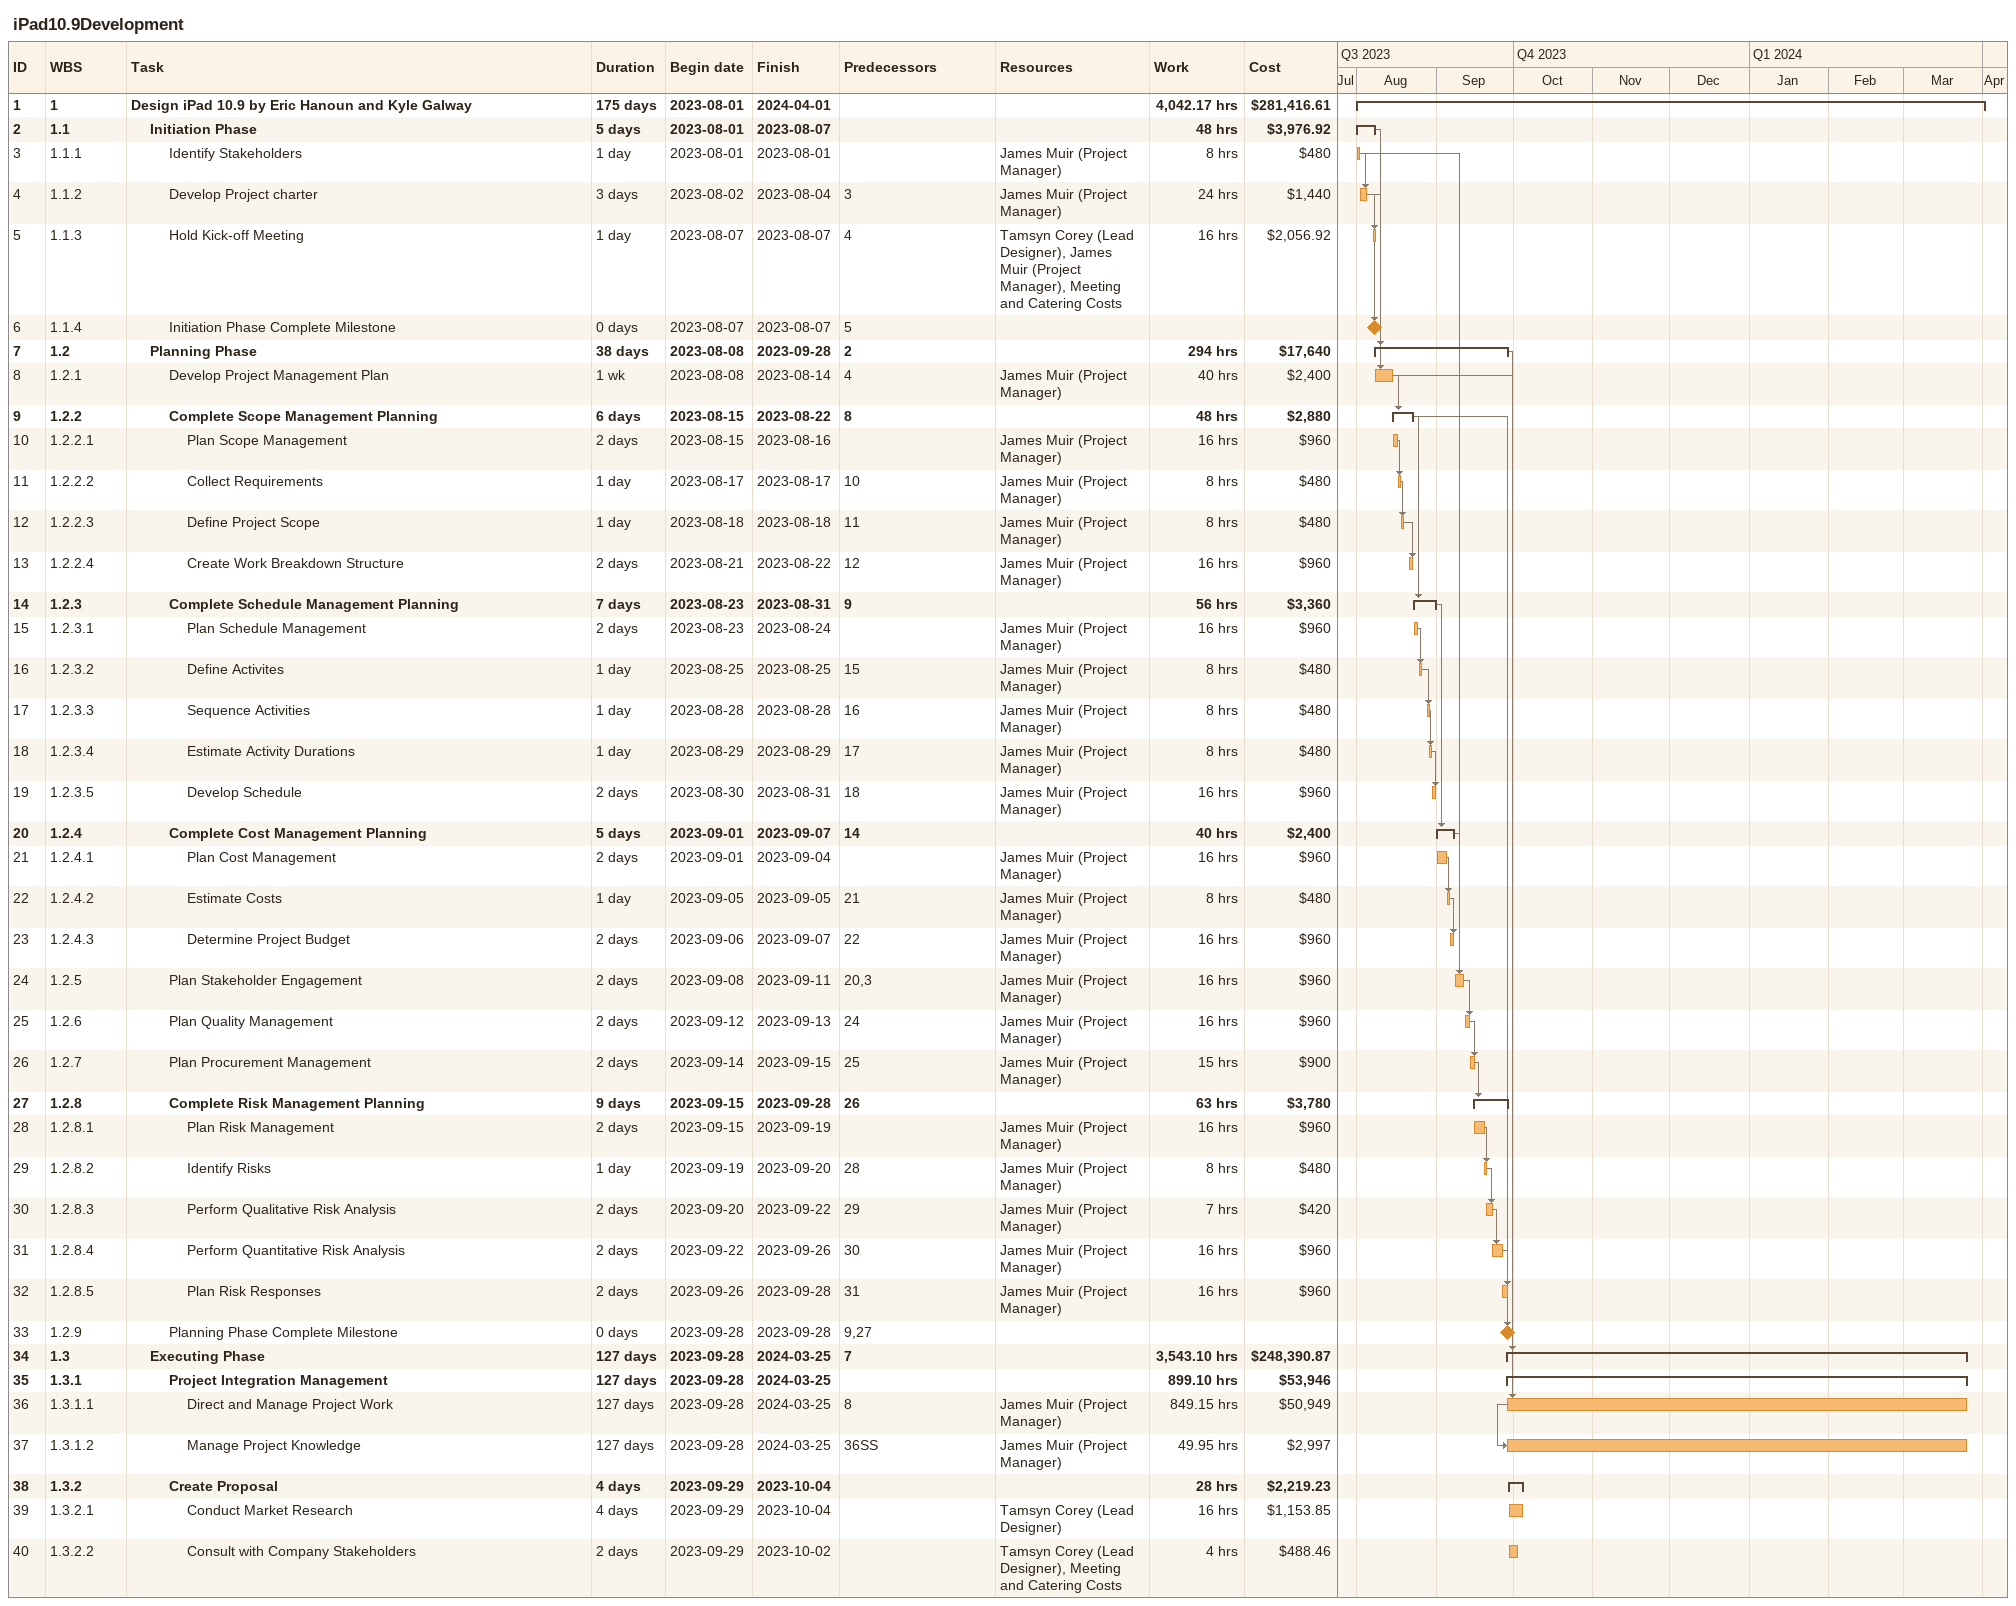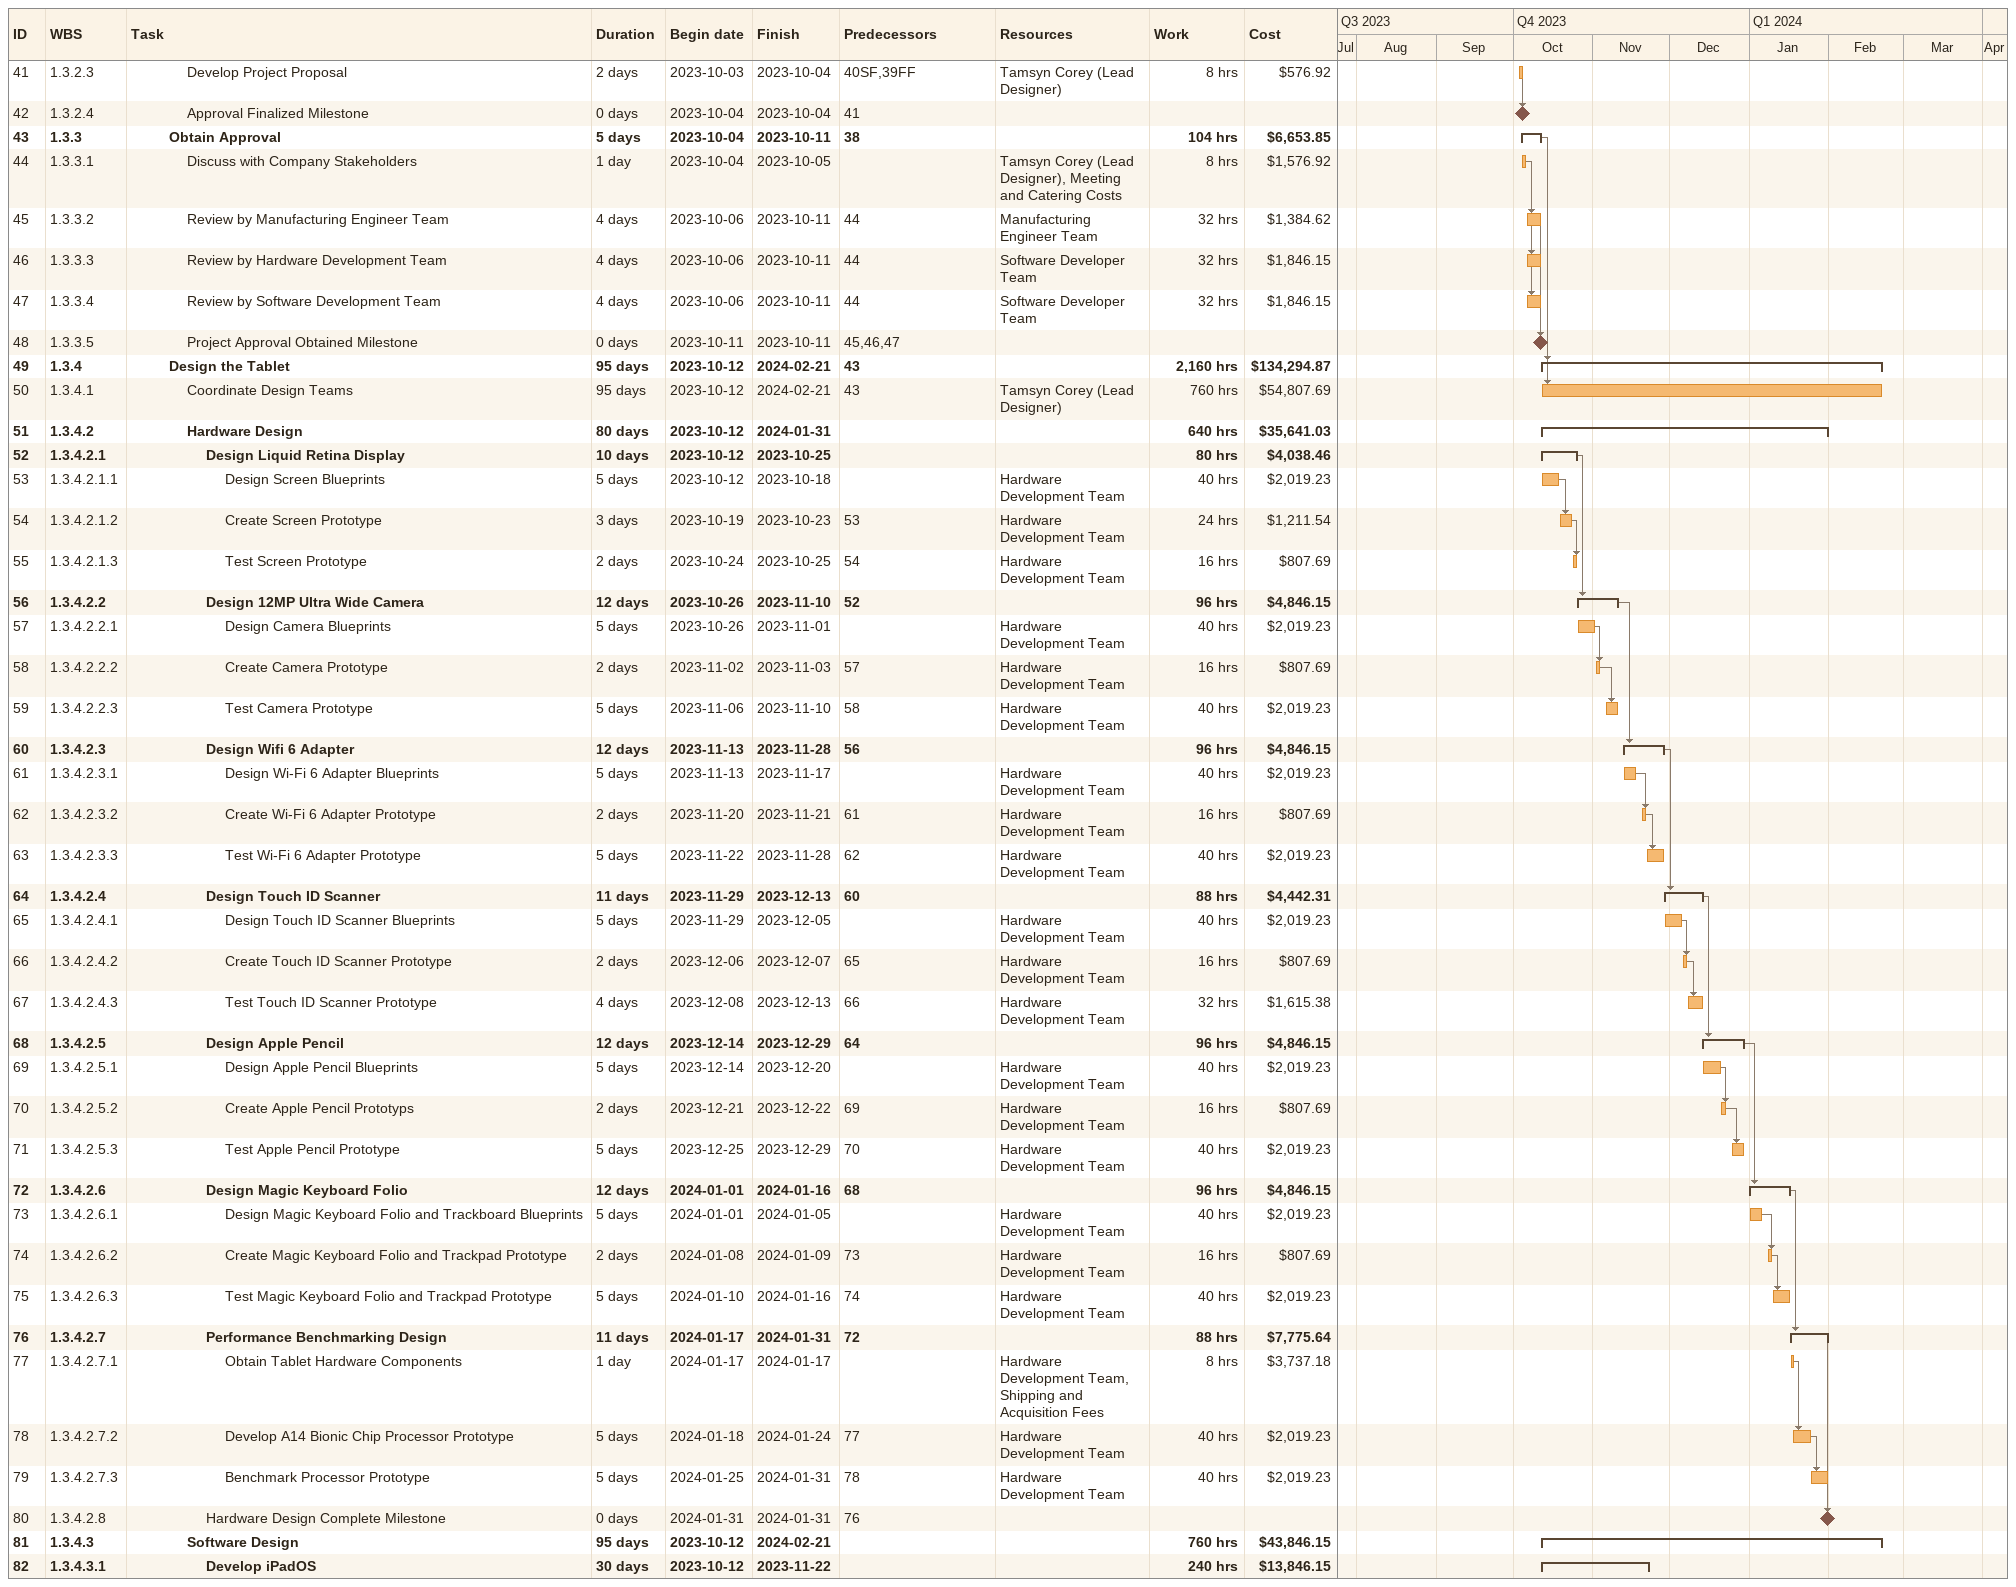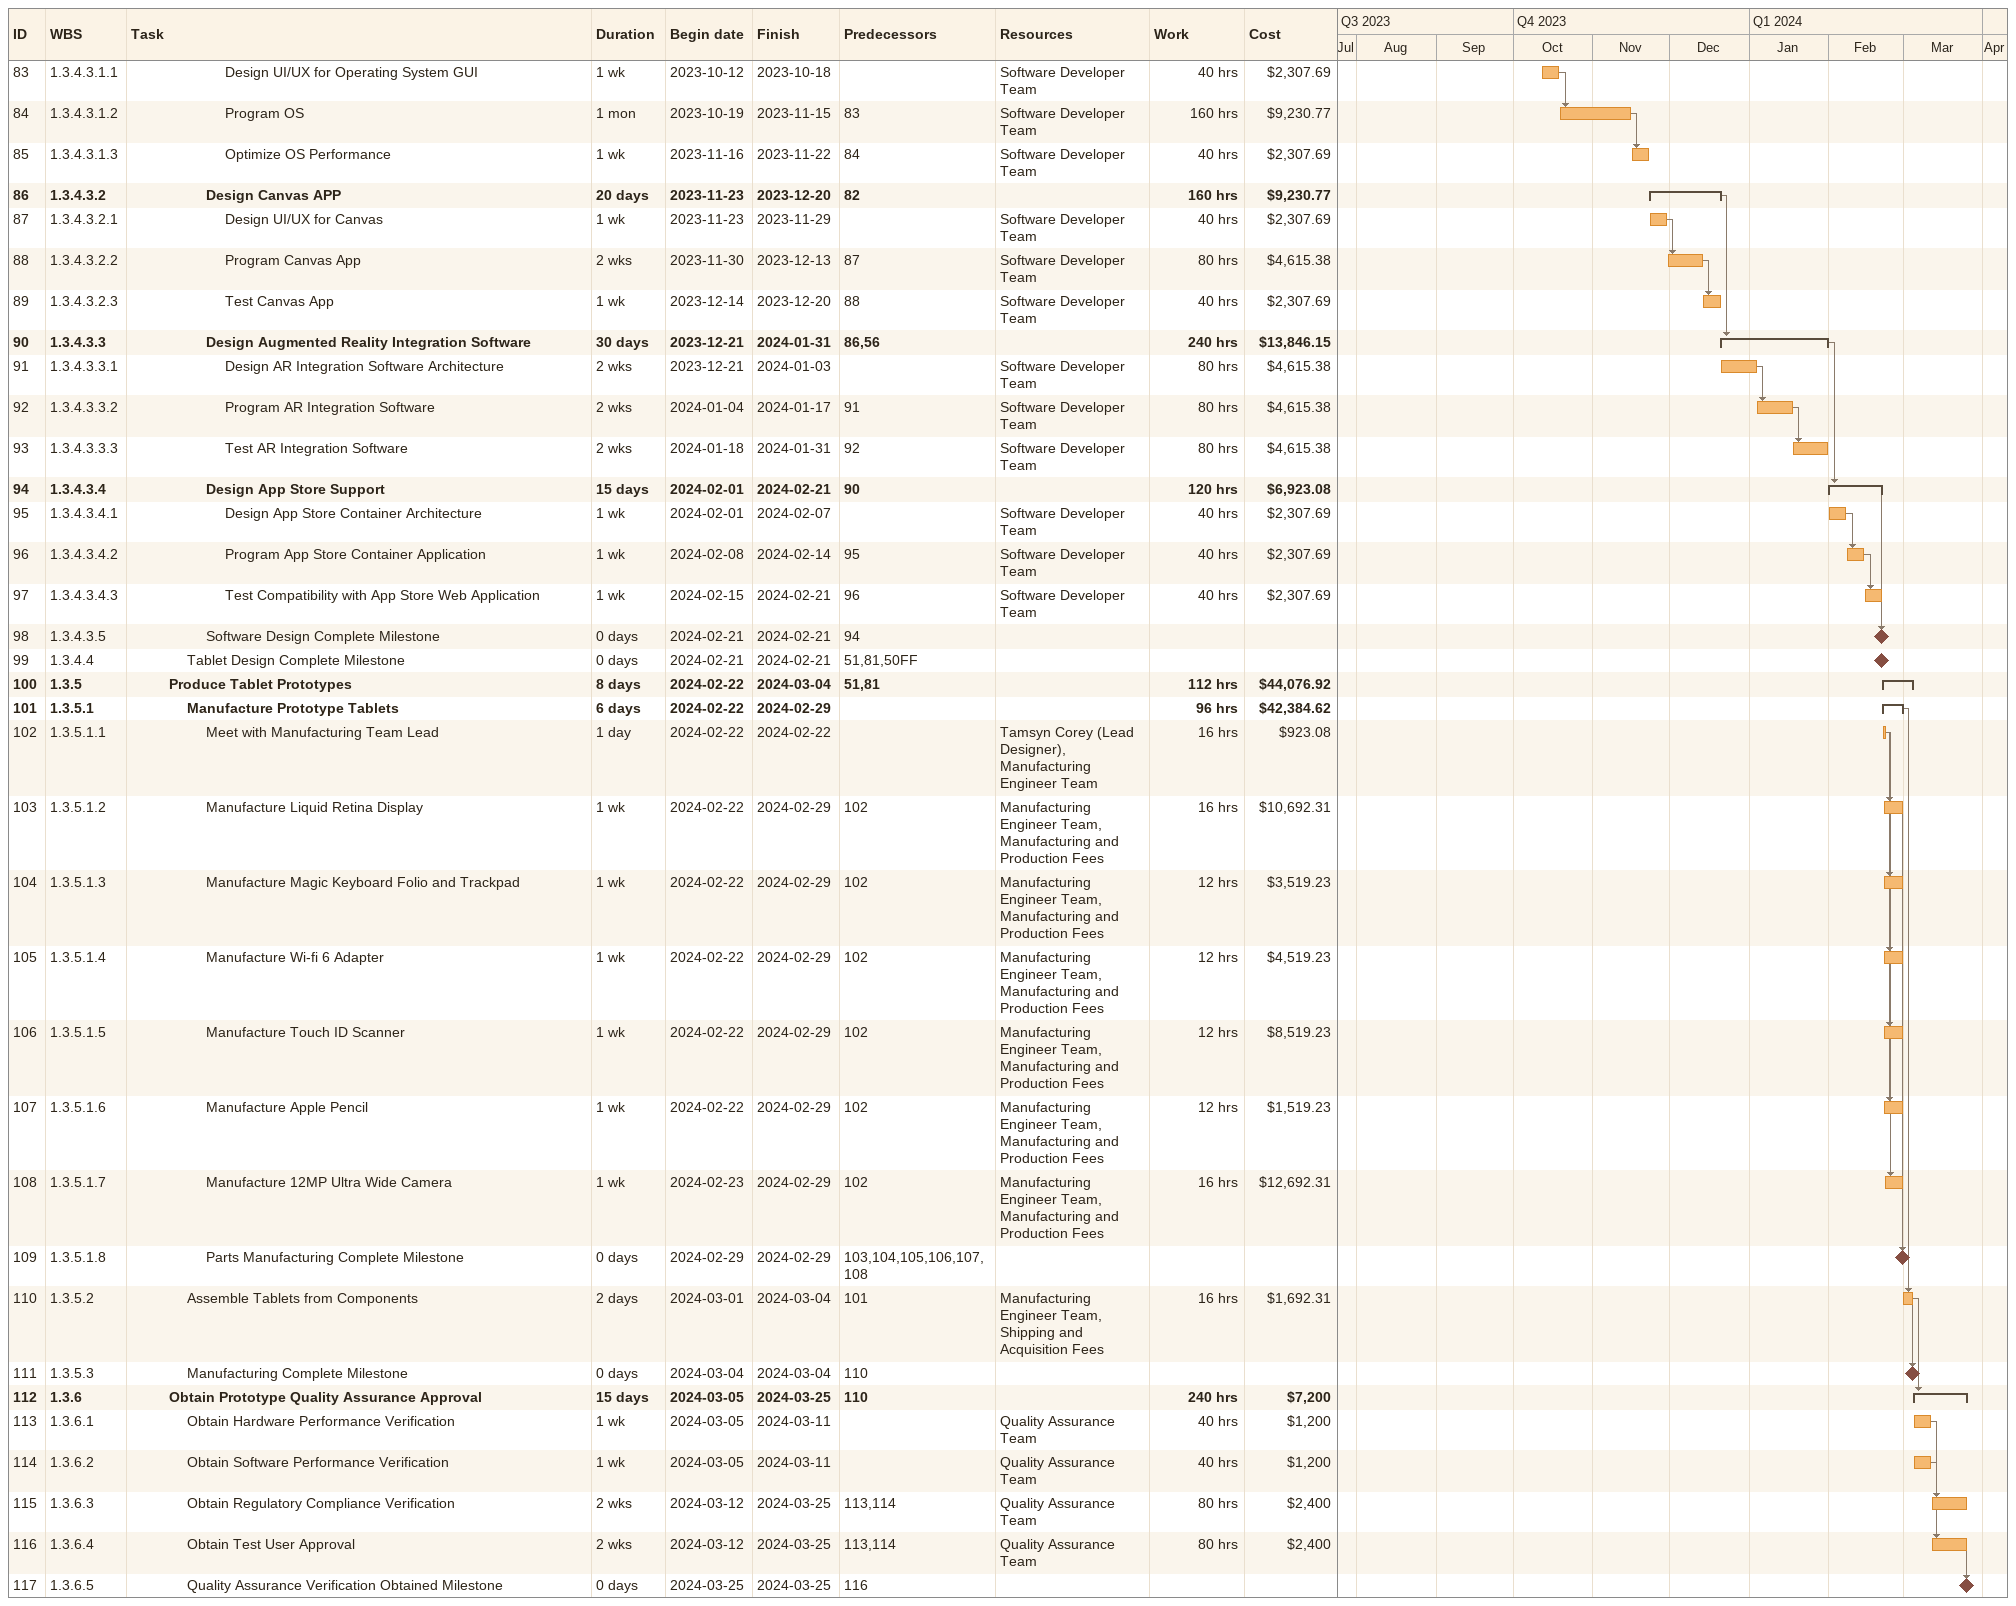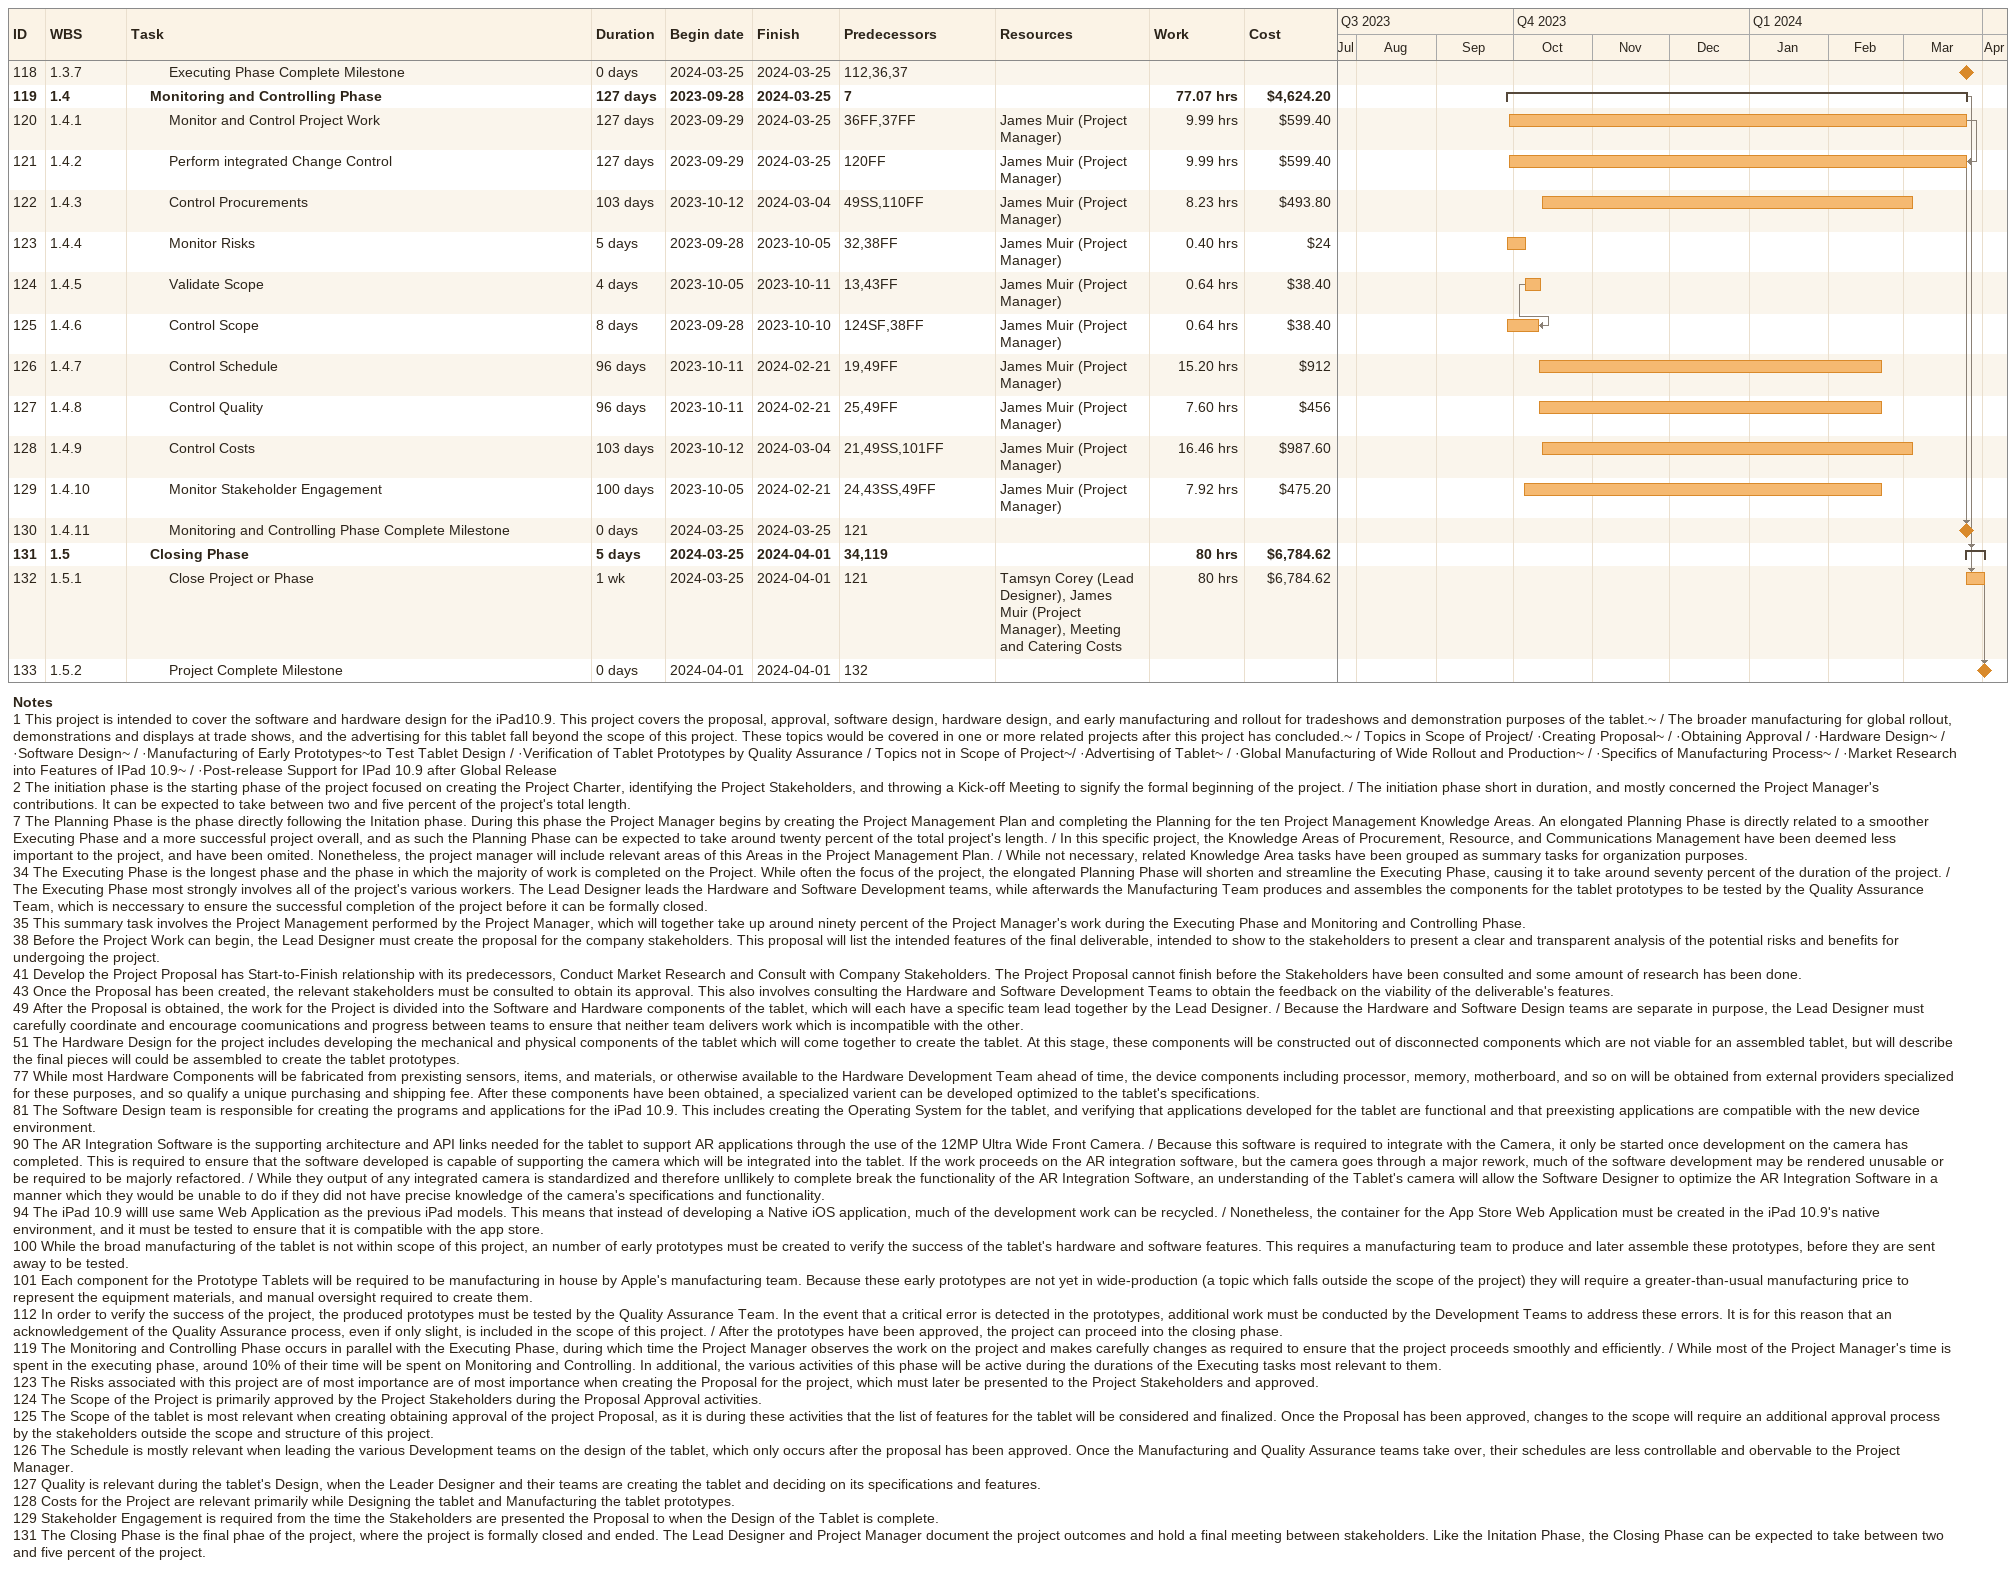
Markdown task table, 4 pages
iPad10.9Development

| ID | WBS | Task | Duration | Start | Finish | Predecessors | Resources | Work (h) | Cost ($) |
|---|---|---|---|---|---|---|---|---|---|
| 1 | 1 | **Design iPad 10.9 by Eric Hanoun and Kyle Galway** | 175d | 2023-08-01 | 2024-04-01 |  |  | 4042.17 | 281416.61 |
| 2 | 1.1 | **Initiation Phase** | 5d | 2023-08-01 | 2023-08-07 |  |  | 48 | 3976.92 |
| 3 | 1.1.1 | Identify Stakeholders | 1d | 2023-08-01 | 2023-08-01 |  | James Muir (Project Manager) | 8 | 480 |
| 4 | 1.1.2 | Develop Project charter | 3d | 2023-08-02 | 2023-08-04 | 3 | James Muir (Project Manager) | 24 | 1440 |
| 5 | 1.1.3 | Hold Kick-off Meeting | 1d | 2023-08-07 | 2023-08-07 | 4 | Tamsyn Corey (Lead Designer), James Muir (Project Manager), Meeting and Catering Costs | 16 | 2056.92 |
| 6 | 1.1.4 | Initiation Phase Complete Milestone | 0d | 2023-08-07 | 2023-08-07 | 5 |  |  |  |
| 7 | 1.2 | **Planning Phase** | 38d | 2023-08-08 | 2023-09-28 | 2 |  | 294 | 17640 |
| 8 | 1.2.1 | Develop Project Management Plan | 1w | 2023-08-08 | 2023-08-14 | 4 | James Muir (Project Manager) | 40 | 2400 |
| 9 | 1.2.2 | **Complete Scope Management Planning** | 6d | 2023-08-15 | 2023-08-22 | 8 |  | 48 | 2880 |
| 10 | 1.2.2.1 | Plan Scope Management | 2d | 2023-08-15 | 2023-08-16 |  | James Muir (Project Manager) | 16 | 960 |
| 11 | 1.2.2.2 | Collect Requirements | 1d | 2023-08-17 | 2023-08-17 | 10 | James Muir (Project Manager) | 8 | 480 |
| 12 | 1.2.2.3 | Define Project Scope | 1d | 2023-08-18 | 2023-08-18 | 11 | James Muir (Project Manager) | 8 | 480 |
| 13 | 1.2.2.4 | Create Work Breakdown Structure | 2d | 2023-08-21 | 2023-08-22 | 12 | James Muir (Project Manager) | 16 | 960 |
| 14 | 1.2.3 | **Complete Schedule Management Planning** | 7d | 2023-08-23 | 2023-08-31 | 9 |  | 56 | 3360 |
| 15 | 1.2.3.1 | Plan Schedule Management | 2d | 2023-08-23 | 2023-08-24 |  | James Muir (Project Manager) | 16 | 960 |
| 16 | 1.2.3.2 | Define Activites | 1d | 2023-08-25 | 2023-08-25 | 15 | James Muir (Project Manager) | 8 | 480 |
| 17 | 1.2.3.3 | Sequence Activities | 1d | 2023-08-28 | 2023-08-28 | 16 | James Muir (Project Manager) | 8 | 480 |
| 18 | 1.2.3.4 | Estimate Activity Durations | 1d | 2023-08-29 | 2023-08-29 | 17 | James Muir (Project Manager) | 8 | 480 |
| 19 | 1.2.3.5 | Develop Schedule | 2d | 2023-08-30 | 2023-08-31 | 18 | James Muir (Project Manager) | 16 | 960 |
| 20 | 1.2.4 | **Complete Cost Management Planning** | 5d | 2023-09-01 | 2023-09-07 | 14 |  | 40 | 2400 |
| 21 | 1.2.4.1 | Plan Cost Management | 2d | 2023-09-01 | 2023-09-04 |  | James Muir (Project Manager) | 16 | 960 |
| 22 | 1.2.4.2 | Estimate Costs | 1d | 2023-09-05 | 2023-09-05 | 21 | James Muir (Project Manager) | 8 | 480 |
| 23 | 1.2.4.3 | Determine Project Budget | 2d | 2023-09-06 | 2023-09-07 | 22 | James Muir (Project Manager) | 16 | 960 |
| 24 | 1.2.5 | Plan Stakeholder Engagement | 2d | 2023-09-08 | 2023-09-11 | 20, 3 | James Muir (Project Manager) | 16 | 960 |
| 25 | 1.2.6 | Plan Quality Management | 2d | 2023-09-12 | 2023-09-13 | 24 | James Muir (Project Manager) | 16 | 960 |
| 26 | 1.2.7 | Plan Procurement Management | 2d | 2023-09-14 | 2023-09-15 | 25 | James Muir (Project Manager) | 15 | 900 |
| 27 | 1.2.8 | **Complete Risk Management Planning** | 9d | 2023-09-15 | 2023-09-28 | 26 |  | 63 | 3780 |
| 28 | 1.2.8.1 | Plan Risk Management | 2d | 2023-09-15 | 2023-09-19 |  | James Muir (Project Manager) | 16 | 960 |
| 29 | 1.2.8.2 | Identify Risks | 1d | 2023-09-19 | 2023-09-20 | 28 | James Muir (Project Manager) | 8 | 480 |
| 30 | 1.2.8.3 | Perform Qualitative Risk Analysis | 2d | 2023-09-20 | 2023-09-22 | 29 | James Muir (Project Manager) | 7 | 420 |
| 31 | 1.2.8.4 | Perform Quantitative Risk Analysis | 2d | 2023-09-22 | 2023-09-26 | 30 | James Muir (Project Manager) | 16 | 960 |
| 32 | 1.2.8.5 | Plan Risk Responses | 2d | 2023-09-26 | 2023-09-28 | 31 | James Muir (Project Manager) | 16 | 960 |
| 33 | 1.2.9 | Planning Phase Complete Milestone | 0d | 2023-09-28 | 2023-09-28 | 9, 27 |  |  |  |
| 34 | 1.3 | **Executing Phase** | 127d | 2023-09-28 | 2024-03-25 | 7 |  | 3543.10 | 248390.87 |
| 35 | 1.3.1 | **Project Integration Management** | 127d | 2023-09-28 | 2024-03-25 |  |  | 899.10 | 53946 |
| 36 | 1.3.1.1 | Direct and Manage Project Work | 127d | 2023-09-28 | 2024-03-25 | 8 | James Muir (Project Manager) | 849.15 | 50949 |
| 37 | 1.3.1.2 | Manage Project Knowledge | 127d | 2023-09-28 | 2024-03-25 | 36SS | James Muir (Project Manager) | 49.95 | 2997 |
| 38 | 1.3.2 | **Create Proposal** | 4d | 2023-09-29 | 2023-10-04 |  |  | 28 | 2219.23 |
| 39 | 1.3.2.1 | Conduct Market Research | 4d | 2023-09-29 | 2023-10-04 |  | Tamsyn Corey (Lead Designer) | 16 | 1153.85 |
| 40 | 1.3.2.2 | Consult with Company Stakeholders | 2d | 2023-09-29 | 2023-10-02 |  | Tamsyn Corey (Lead Designer), Meeting and Catering Costs | 4 | 488.46 |
| 41 | 1.3.2.3 | Develop Project Proposal | 2d | 2023-10-03 | 2023-10-04 | 40SF, 39FF | Tamsyn Corey (Lead Designer) | 8 | 576.92 |
| 42 | 1.3.2.4 | Approval Finalized Milestone | 0d | 2023-10-04 | 2023-10-04 | 41 |  |  |  |
| 43 | 1.3.3 | **Obtain Approval** | 5d | 2023-10-04 | 2023-10-11 | 38 |  | 104 | 6653.85 |
| 44 | 1.3.3.1 | Discuss with Company Stakeholders | 1d | 2023-10-04 | 2023-10-05 |  | Tamsyn Corey (Lead Designer), Meeting and Catering Costs | 8 | 1576.92 |
| 45 | 1.3.3.2 | Review by Manufacturing Engineer Team | 4d | 2023-10-06 | 2023-10-11 | 44 | Manufacturing Engineer Team | 32 | 1384.62 |
| 46 | 1.3.3.3 | Review by Hardware Development Team | 4d | 2023-10-06 | 2023-10-11 | 44 | Software Developer Team | 32 | 1846.15 |
| 47 | 1.3.3.4 | Review by Software Development Team | 4d | 2023-10-06 | 2023-10-11 | 44 | Software Developer Team | 32 | 1846.15 |
| 48 | 1.3.3.5 | Project Approval Obtained Milestone | 0d | 2023-10-11 | 2023-10-11 | 45, 46, 47 |  |  |  |
| 49 | 1.3.4 | **Design the Tablet** | 95d | 2023-10-12 | 2024-02-21 | 43 |  | 2160 | 134294.87 |
| 50 | 1.3.4.1 | Coordinate Design Teams | 95d | 2023-10-12 | 2024-02-21 | 43 | Tamsyn Corey (Lead Designer) | 760 | 54807.69 |
| 51 | 1.3.4.2 | **Hardware Design** | 80d | 2023-10-12 | 2024-01-31 |  |  | 640 | 35641.03 |
| 52 | 1.3.4.2.1 | **Design Liquid Retina Display** | 10d | 2023-10-12 | 2023-10-25 |  |  | 80 | 4038.46 |
| 53 | 1.3.4.2.1.1 | Design Screen Blueprints | 5d | 2023-10-12 | 2023-10-18 |  | Hardware Development Team | 40 | 2019.23 |
| 54 | 1.3.4.2.1.2 | Create Screen Prototype | 3d | 2023-10-19 | 2023-10-23 | 53 | Hardware Development Team | 24 | 1211.54 |
| 55 | 1.3.4.2.1.3 | Test Screen Prototype | 2d | 2023-10-24 | 2023-10-25 | 54 | Hardware Development Team | 16 | 807.69 |
| 56 | 1.3.4.2.2 | **Design 12MP Ultra Wide Camera** | 12d | 2023-10-26 | 2023-11-10 | 52 |  | 96 | 4846.15 |
| 57 | 1.3.4.2.2.1 | Design Camera Blueprints | 5d | 2023-10-26 | 2023-11-01 |  | Hardware Development Team | 40 | 2019.23 |
| 58 | 1.3.4.2.2.2 | Create Camera Prototype | 2d | 2023-11-02 | 2023-11-03 | 57 | Hardware Development Team | 16 | 807.69 |
| 59 | 1.3.4.2.2.3 | Test Camera Prototype | 5d | 2023-11-06 | 2023-11-10 | 58 | Hardware Development Team | 40 | 2019.23 |
| 60 | 1.3.4.2.3 | **Design Wifi 6 Adapter** | 12d | 2023-11-13 | 2023-11-28 | 56 |  | 96 | 4846.15 |
| 61 | 1.3.4.2.3.1 | Design Wi-Fi 6 Adapter Blueprints | 5d | 2023-11-13 | 2023-11-17 |  | Hardware Development Team | 40 | 2019.23 |
| 62 | 1.3.4.2.3.2 | Create Wi-Fi 6 Adapter Prototype | 2d | 2023-11-20 | 2023-11-21 | 61 | Hardware Development Team | 16 | 807.69 |
| 63 | 1.3.4.2.3.3 | Test Wi-Fi 6 Adapter Prototype | 5d | 2023-11-22 | 2023-11-28 | 62 | Hardware Development Team | 40 | 2019.23 |
| 64 | 1.3.4.2.4 | **Design Touch ID Scanner** | 11d | 2023-11-29 | 2023-12-13 | 60 |  | 88 | 4442.31 |
| 65 | 1.3.4.2.4.1 | Design Touch ID Scanner Blueprints | 5d | 2023-11-29 | 2023-12-05 |  | Hardware Development Team | 40 | 2019.23 |
| 66 | 1.3.4.2.4.2 | Create Touch ID Scanner Prototype | 2d | 2023-12-06 | 2023-12-07 | 65 | Hardware Development Team | 16 | 807.69 |
| 67 | 1.3.4.2.4.3 | Test Touch ID Scanner Prototype | 4d | 2023-12-08 | 2023-12-13 | 66 | Hardware Development Team | 32 | 1615.38 |
| 68 | 1.3.4.2.5 | **Design Apple Pencil** | 12d | 2023-12-14 | 2023-12-29 | 64 |  | 96 | 4846.15 |
| 69 | 1.3.4.2.5.1 | Design Apple Pencil Blueprints | 5d | 2023-12-14 | 2023-12-20 |  | Hardware Development Team | 40 | 2019.23 |
| 70 | 1.3.4.2.5.2 | Create Apple Pencil Prototyps | 2d | 2023-12-21 | 2023-12-22 | 69 | Hardware Development Team | 16 | 807.69 |
| 71 | 1.3.4.2.5.3 | Test Apple Pencil Prototype | 5d | 2023-12-25 | 2023-12-29 | 70 | Hardware Development Team | 40 | 2019.23 |
| 72 | 1.3.4.2.6 | **Design Magic Keyboard Folio** | 12d | 2024-01-01 | 2024-01-16 | 68 |  | 96 | 4846.15 |
| 73 | 1.3.4.2.6.1 | Design Magic Keyboard Folio and Trackboard Blueprints | 5d | 2024-01-01 | 2024-01-05 |  | Hardware Development Team | 40 | 2019.23 |
| 74 | 1.3.4.2.6.2 | Create Magic Keyboard Folio and Trackpad Prototype | 2d | 2024-01-08 | 2024-01-09 | 73 | Hardware Development Team | 16 | 807.69 |
| 75 | 1.3.4.2.6.3 | Test Magic Keyboard Folio and Trackpad Prototype | 5d | 2024-01-10 | 2024-01-16 | 74 | Hardware Development Team | 40 | 2019.23 |
| 76 | 1.3.4.2.7 | **Performance Benchmarking Design** | 11d | 2024-01-17 | 2024-01-31 | 72 |  | 88 | 7775.64 |
| 77 | 1.3.4.2.7.1 | Obtain Tablet Hardware Components | 1d | 2024-01-17 | 2024-01-17 |  | Hardware Development Team, Shipping and Acquisition Fees | 8 | 3737.18 |
| 78 | 1.3.4.2.7.2 | Develop A14 Bionic Chip Processor Prototype | 5d | 2024-01-18 | 2024-01-24 | 77 | Hardware Development Team | 40 | 2019.23 |
| 79 | 1.3.4.2.7.3 | Benchmark Processor Prototype | 5d | 2024-01-25 | 2024-01-31 | 78 | Hardware Development Team | 40 | 2019.23 |
| 80 | 1.3.4.2.8 | Hardware Design Complete Milestone | 0d | 2024-01-31 | 2024-01-31 | 76 |  |  |  |
| 81 | 1.3.4.3 | **Software Design** | 95d | 2023-10-12 | 2024-02-21 |  |  | 760 | 43846.15 |
| 82 | 1.3.4.3.1 | **Develop iPadOS** | 30d | 2023-10-12 | 2023-11-22 |  |  | 240 | 13846.15 |
| 83 | 1.3.4.3.1.1 | Design UI/UX for Operating System GUI | 1w | 2023-10-12 | 2023-10-18 |  | Software Developer Team | 40 | 2307.69 |
| 84 | 1.3.4.3.1.2 | Program OS | 1mo | 2023-10-19 | 2023-11-15 | 83 | Software Developer Team | 160 | 9230.77 |
| 85 | 1.3.4.3.1.3 | Optimize OS Performance | 1w | 2023-11-16 | 2023-11-22 | 84 | Software Developer Team | 40 | 2307.69 |
| 86 | 1.3.4.3.2 | **Design Canvas APP** | 20d | 2023-11-23 | 2023-12-20 | 82 |  | 160 | 9230.77 |
| 87 | 1.3.4.3.2.1 | Design UI/UX for Canvas | 1w | 2023-11-23 | 2023-11-29 |  | Software Developer Team | 40 | 2307.69 |
| 88 | 1.3.4.3.2.2 | Program Canvas App | 2w | 2023-11-30 | 2023-12-13 | 87 | Software Developer Team | 80 | 4615.38 |
| 89 | 1.3.4.3.2.3 | Test Canvas App | 1w | 2023-12-14 | 2023-12-20 | 88 | Software Developer Team | 40 | 2307.69 |
| 90 | 1.3.4.3.3 | **Design Augmented Reality Integration Software** | 30d | 2023-12-21 | 2024-01-31 | 86, 56 |  | 240 | 13846.15 |
| 91 | 1.3.4.3.3.1 | Design AR Integration Software Architecture | 2w | 2023-12-21 | 2024-01-03 |  | Software Developer Team | 80 | 4615.38 |
| 92 | 1.3.4.3.3.2 | Program AR Integration Software | 2w | 2024-01-04 | 2024-01-17 | 91 | Software Developer Team | 80 | 4615.38 |
| 93 | 1.3.4.3.3.3 | Test AR Integration Software | 2w | 2024-01-18 | 2024-01-31 | 92 | Software Developer Team | 80 | 4615.38 |
| 94 | 1.3.4.3.4 | **Design App Store Support** | 15d | 2024-02-01 | 2024-02-21 | 90 |  | 120 | 6923.08 |
| 95 | 1.3.4.3.4.1 | Design App Store Container Architecture | 1w | 2024-02-01 | 2024-02-07 |  | Software Developer Team | 40 | 2307.69 |
| 96 | 1.3.4.3.4.2 | Program App Store Container Application | 1w | 2024-02-08 | 2024-02-14 | 95 | Software Developer Team | 40 | 2307.69 |
| 97 | 1.3.4.3.4.3 | Test Compatibility with App Store Web Application | 1w | 2024-02-15 | 2024-02-21 | 96 | Software Developer Team | 40 | 2307.69 |
| 98 | 1.3.4.3.5 | Software Design Complete Milestone | 0d | 2024-02-21 | 2024-02-21 | 94 |  |  |  |
| 99 | 1.3.4.4 | Tablet Design Complete Milestone | 0d | 2024-02-21 | 2024-02-21 | 51, 81, 50FF |  |  |  |
| 100 | 1.3.5 | **Produce Tablet Prototypes** | 8d | 2024-02-22 | 2024-03-04 | 51, 81 |  | 112 | 44076.92 |
| 101 | 1.3.5.1 | **Manufacture Prototype Tablets** | 6d | 2024-02-22 | 2024-02-29 |  |  | 96 | 42384.62 |
| 102 | 1.3.5.1.1 | Meet with Manufacturing Team Lead | 1d | 2024-02-22 | 2024-02-22 |  | Tamsyn Corey (Lead Designer), Manufacturing Engineer Team | 16 | 923.08 |
| 103 | 1.3.5.1.2 | Manufacture Liquid Retina Display | 1w | 2024-02-22 | 2024-02-29 | 102 | Manufacturing Engineer Team, Manufacturing and Production Fees | 16 | 10692.31 |
| 104 | 1.3.5.1.3 | Manufacture Magic Keyboard Folio and Trackpad | 1w | 2024-02-22 | 2024-02-29 | 102 | Manufacturing Engineer Team, Manufacturing and Production Fees | 12 | 3519.23 |
| 105 | 1.3.5.1.4 | Manufacture Wi-fi 6 Adapter | 1w | 2024-02-22 | 2024-02-29 | 102 | Manufacturing Engineer Team, Manufacturing and Production Fees | 12 | 4519.23 |
| 106 | 1.3.5.1.5 | Manufacture Touch ID Scanner | 1w | 2024-02-22 | 2024-02-29 | 102 | Manufacturing Engineer Team, Manufacturing and Production Fees | 12 | 8519.23 |
| 107 | 1.3.5.1.6 | Manufacture Apple Pencil | 1w | 2024-02-22 | 2024-02-29 | 102 | Manufacturing Engineer Team, Manufacturing and Production Fees | 12 | 1519.23 |
| 108 | 1.3.5.1.7 | Manufacture 12MP Ultra Wide Camera | 1w | 2024-02-23 | 2024-02-29 | 102 | Manufacturing Engineer Team, Manufacturing and Production Fees | 16 | 12692.31 |
| 109 | 1.3.5.1.8 | Parts Manufacturing Complete Milestone | 0d | 2024-02-29 | 2024-02-29 | 103, 104, 105, 106, 107, 108 |  |  |  |
| 110 | 1.3.5.2 | Assemble Tablets from Components | 2d | 2024-03-01 | 2024-03-04 | 101 | Manufacturing Engineer Team, Shipping and Acquisition Fees | 16 | 1692.31 |
| 111 | 1.3.5.3 | Manufacturing Complete Milestone | 0d | 2024-03-04 | 2024-03-04 | 110 |  |  |  |
| 112 | 1.3.6 | **Obtain Prototype Quality Assurance Approval** | 15d | 2024-03-05 | 2024-03-25 | 110 |  | 240 | 7200 |
| 113 | 1.3.6.1 | Obtain Hardware Performance Verification | 1w | 2024-03-05 | 2024-03-11 |  | Quality Assurance Team | 40 | 1200 |
| 114 | 1.3.6.2 | Obtain Software Performance Verification | 1w | 2024-03-05 | 2024-03-11 |  | Quality Assurance Team | 40 | 1200 |
| 115 | 1.3.6.3 | Obtain Regulatory Compliance Verification | 2w | 2024-03-12 | 2024-03-25 | 113, 114 | Quality Assurance Team | 80 | 2400 |
| 116 | 1.3.6.4 | Obtain Test User Approval | 2w | 2024-03-12 | 2024-03-25 | 113, 114 | Quality Assurance Team | 80 | 2400 |
| 117 | 1.3.6.5 | Quality Assurance Verification Obtained Milestone | 0d | 2024-03-25 | 2024-03-25 | 116 |  |  |  |
| 118 | 1.3.7 | Executing Phase Complete Milestone | 0d | 2024-03-25 | 2024-03-25 | 112, 36, 37 |  |  |  |
| 119 | 1.4 | **Monitoring and Controlling Phase** | 127d | 2023-09-28 | 2024-03-25 | 7 |  | 77.07 | 4624.20 |
| 120 | 1.4.1 | Monitor and Control Project Work | 127d | 2023-09-29 | 2024-03-25 | 36FF, 37FF | James Muir (Project Manager) | 9.99 | 599.40 |
| 121 | 1.4.2 | Perform integrated Change Control | 127d | 2023-09-29 | 2024-03-25 | 120FF | James Muir (Project Manager) | 9.99 | 599.40 |
| 122 | 1.4.3 | Control Procurements | 103d | 2023-10-12 | 2024-03-04 | 49SS, 110FF | James Muir (Project Manager) | 8.23 | 493.80 |
| 123 | 1.4.4 | Monitor Risks | 5d | 2023-09-28 | 2023-10-05 | 32, 38FF | James Muir (Project Manager) | 0.40 | 24 |
| 124 | 1.4.5 | Validate Scope | 4d | 2023-10-05 | 2023-10-11 | 13, 43FF | James Muir (Project Manager) | 0.64 | 38.40 |
| 125 | 1.4.6 | Control Scope | 8d | 2023-09-28 | 2023-10-10 | 124SF, 38FF | James Muir (Project Manager) | 0.64 | 38.40 |
| 126 | 1.4.7 | Control Schedule | 96d | 2023-10-11 | 2024-02-21 | 19, 49FF | James Muir (Project Manager) | 15.20 | 912 |
| 127 | 1.4.8 | Control Quality | 96d | 2023-10-11 | 2024-02-21 | 25, 49FF | James Muir (Project Manager) | 7.60 | 456 |
| 128 | 1.4.9 | Control Costs | 103d | 2023-10-12 | 2024-03-04 | 21, 49SS, 101FF | James Muir (Project Manager) | 16.46 | 987.60 |
| 129 | 1.4.10 | Monitor Stakeholder Engagement | 100d | 2023-10-05 | 2024-02-21 | 24, 43SS, 49FF | James Muir (Project Manager) | 7.92 | 475.20 |
| 130 | 1.4.11 | Monitoring and Controlling Phase Complete Milestone | 0d | 2024-03-25 | 2024-03-25 | 121 |  |  |  |
| 131 | 1.5 | **Closing Phase** | 5d | 2024-03-25 | 2024-04-01 | 34, 119 |  | 80 | 6784.62 |
| 132 | 1.5.1 | Close Project or Phase | 1w | 2024-03-25 | 2024-04-01 | 121 | Tamsyn Corey (Lead Designer), James Muir (Project Manager), Meeting and Catering Costs | 80 | 6784.62 |
| 133 | 1.5.2 | Project Complete Milestone | 0d | 2024-04-01 | 2024-04-01 | 132 |  |  |  |

Notes
- 1: This project is intended to cover the software and hardware design for the iPad10.9. This project covers the proposal, approval, software design, hardware design, and early manufacturing and rollout for tradeshows and demonstration purposes of the tablet.~ / The broader manufacturing for global rollout, demonstrations and displays at trade shows, and the advertising for this tablet fall beyond the scope of this project. These topics would be covered in one or more related projects after this project has concluded.~ / Topics in Scope of Project/ ·Creating Proposal~ / ·Obtaining Approval / ·Hardware Design~ / ·Software Design~ / ·Manufacturing of Early Prototypes~to Test Tablet Design / ·Verification of Tablet Prototypes by Quality Assurance / Topics not in Scope of Project~/ ·Advertising of Tablet~ / ·Global Manufacturing of Wide Rollout and Production~ / ·Specifics of Manufacturing Process~ / ·Market Research into Features of IPad 10.9~ / ·Post-release Support for IPad 10.9 after Global Release
- 2: The initiation phase is the starting phase of the project focused on creating the Project Charter, identifying the Project Stakeholders, and throwing a Kick-off Meeting to signify the formal beginning of the project. / The initiation phase short in duration, and mostly concerned the Project Manager's contributions. It can be expected to take between two and five percent of the project's total length.
- 7: The Planning Phase is the phase directly following the Initation phase. During this phase the Project Manager begins by creating the Project Management Plan and completing the Planning for the ten Project Management Knowledge Areas. An elongated Planning Phase is directly related to a smoother Executing Phase and a more successful project overall, and as such the Planning Phase can be expected to take around twenty percent of the total project's length. / In this specific project, the Knowledge Areas of Procurement, Resource, and Communications Management have been deemed less important to the project, and have been omited. Nonetheless, the project manager will include relevant areas of this Areas in the Project Management Plan. / While not necessary, related Knowledge Area tasks have been grouped as summary tasks for organization purposes.
- 34: The Executing Phase is the longest phase and the phase in which the majority of work is completed on the Project. While often the focus of the project, the elongated Planning Phase will shorten and streamline the Executing Phase, causing it to take around seventy percent of the duration of the project. / The Executing Phase most strongly involves all of the project's various workers. The Lead Designer leads the Hardware and Software Development teams, while afterwards the Manufacturing Team produces and assembles the components for the tablet prototypes to be tested by the Quality Assurance Team, which is neccessary to ensure the successful completion of the project before it can be formally closed.
- 35: This summary task involves the Project Management performed by the Project Manager, which will together take up around ninety percent of the Project Manager's work during the Executing Phase and Monitoring and Controlling Phase.
- 38: Before the Project Work can begin, the Lead Designer must create the proposal for the company stakeholders. This proposal will list the intended features of the final deliverable, intended to show to the stakeholders to present a clear and transparent analysis of the potential risks and benefits for undergoing the project.
- 41: Develop the Project Proposal has Start-to-Finish relationship with its predecessors, Conduct Market Research and Consult with Company Stakeholders. The Project Proposal cannot finish before the Stakeholders have been consulted and some amount of research has been done.
- 43: Once the Proposal has been created, the relevant stakeholders must be consulted to obtain its approval. This also involves consulting the Hardware and Software Development Teams to obtain the feedback on the viability of the deliverable's features.
- 49: After the Proposal is obtained, the work for the Project is divided into the Software and Hardware components of the tablet, which will each have a specific team lead together by the Lead Designer. / Because the Hardware and Software Design teams are separate in purpose, the Lead Designer must carefully coordinate and encourage coomunications and progress between teams to ensure that neither team delivers work which is incompatible with the other.
- 51: The Hardware Design for the project includes developing the mechanical and physical components of the tablet which will come together to create the tablet. At this stage, these components will be constructed out of disconnected components which are not viable for an assembled tablet, but will describe the final pieces will could be assembled to create the tablet prototypes.
- 77: While most Hardware Components will be fabricated from prexisting sensors, items, and materials, or otherwise available to the Hardware Development Team ahead of time, the device components including processor, memory, motherboard, and so on will be obtained from external providers specialized for these purposes, and so qualify a unique purchasing and shipping fee. After these components have been obtained, a specialized varient can be developed optimized to the tablet's specifications.
- 81: The Software Design team is responsible for creating the programs and applications for the iPad 10.9. This includes creating the Operating System for the tablet, and verifying that applications developed for the tablet are functional and that preexisting applications are compatible with the new device environment.
- 90: The AR Integration Software is the supporting architecture and API links needed for the tablet to support AR applications through the use of the 12MP Ultra Wide Front Camera. / Because this software is required to integrate with the Camera, it only be started once development on the camera has completed. This is required to ensure that the software developed is capable of supporting the camera which will be integrated into the tablet. If the work proceeds on the AR integration software, but the camera goes through a major rework, much of the software development may be rendered unusable or be required to be majorly refactored. / While they output of any integrated camera is standardized and therefore unllikely to complete break the functionality of the AR Integration Software, an understanding of the Tablet's camera will allow the Software Designer to optimize the AR Integration Software in a manner which they would be unable to do if they did not have precise knowledge of the camera's specifications and functionality.
- 94: The iPad 10.9 willl use same Web Application as the previous iPad models. This means that instead of developing a Native iOS application, much of the development work can be recycled. / Nonetheless, the container for the App Store Web Application must be created in the iPad 10.9's native environment, and it must be tested to ensure that it is compatible with the app store.
- 100: While the broad manufacturing of the tablet is not within scope of this project, an number of early prototypes must be created to verify the success of the tablet's hardware and software features. This requires a manufacturing team to produce and later assemble these prototypes, before they are sent away to be tested.
- 101: Each component for the Prototype Tablets will be required to be manufacturing in house by Apple's manufacturing team. Because these early prototypes are not yet in wide-production (a topic which falls outside the scope of the project) they will require a greater-than-usual manufacturing price to represent the equipment materials, and manual oversight required to create them.
- 112: In order to verify the success of the project, the produced prototypes must be tested by the Quality Assurance Team. In the event that a critical error is detected in the prototypes, additional work must be conducted by the Development Teams to address these errors. It is for this reason that an acknowledgement of the Quality Assurance process, even if only slight, is included in the scope of this project. / After the prototypes have been approved, the project can proceed into the closing phase.
- 119: The Monitoring and Controlling Phase occurs in parallel with the Executing Phase, during which time the Project Manager observes the work on the project and makes carefully changes as required to ensure that the project proceeds smoothly and efficiently. / While most of the Project Manager's time is spent in the executing phase, around 10% of their time will be spent on Monitoring and Controlling. In additional, the various activities of this phase will be active during the durations of the Executing tasks most relevant to them.
- 123: The Risks associated with this project are of most importance are of most importance when creating the Proposal for the project, which must later be presented to the Project Stakeholders and approved.
- 124: The Scope of the Project is primarily approved by the Project Stakeholders during the Proposal Approval activities.
- 125: The Scope of the tablet is most relevant when creating obtaining approval of the project Proposal, as it is during these activities that the list of features for the tablet will be considered and finalized. Once the Proposal has been approved, changes to the scope will require an additional approval process by the stakeholders outside the scope and structure of this project.
- 126: The Schedule is mostly relevant when leading the various Development teams on the design of the tablet, which only occurs after the proposal has been approved. Once the Manufacturing and Quality Assurance teams take over, their schedules are less controllable and obervable to the Project Manager.
- 127: Quality is relevant during the tablet's Design, when the Leader Designer and their teams are creating the tablet and deciding on its specifications and features.
- 128: Costs for the Project are relevant primarily while Designing the tablet and Manufacturing the tablet prototypes.
- 129: Stakeholder Engagement is required from the time the Stakeholders are presented the Proposal to when the Design of the Tablet is complete.
- 131: The Closing Phase is the final phae of the project, where the project is formally closed and ended. The Lead Designer and Project Manager document the project outcomes and hold a final meeting between stakeholders. Like the Initation Phase, the Closing Phase can be expected to take between two and five percent of the project.
